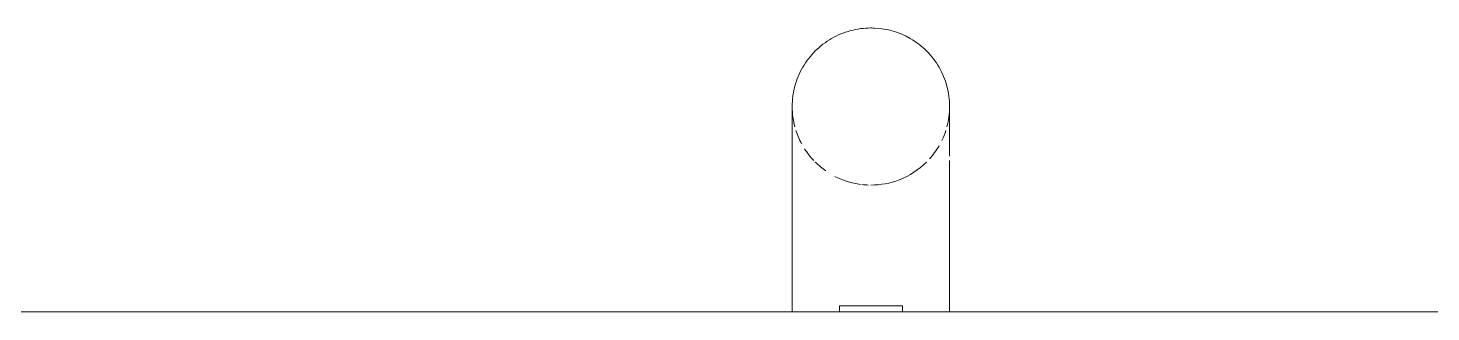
# Model space of a CAD drawing. Header units: millimetres. Extents: x -4000 to 187956, y -58990 to 162485.
# Drawn here: x 2271.3 to 2716.9, y 24699.7 to 24790.1 of the extents above; entities that cross this region are included whole.
import ezdxf

# ---------------------------------------------------------------- set-up
doc = ezdxf.new("R2010")
doc.units = ezdxf.units.MM
doc.layers.add('A-WALL', color=113, linetype='Continuous', lineweight=13)
doc.layers.add('P-SANR-FIXT', color=6, linetype='Continuous', lineweight=9)

# ---------------------------------------------------------------- blocks, each defined once
blk = doc.blocks.new('C307 - C307-V813-0_000')
at = {"layer": 'P-SANR-FIXT', "color": 252}
for p, q in [((-25, -1), (-25, -23.85)), ((-10, -1), (-10, -2.97)), ((-10, -2.97), (7.07, -2.97)), ((-10, -2.97), (-9.66, -2.97)), ((-9.66, -2.97), (-8.66, -2.97)), ((-8.66, -2.97), (-7.07, -2.97)), ((7.07, -2.97), (10, -2.97)), ((7.07, -2.97), (10, -2.97)), ((10, -2.97), (10, -1)), ((25, -23.85), (25, -1)), ((-25, -66.34), (-25, -66.4)), ((-25, -66.4), (-25, -66.4))]:
    blk.add_line(p, q, dxfattribs=at)
at = {"layer": 'P-SANR-FIXT', "color": 253}
blk.add_line((-7.07, -2.97), (7.07, -2.97), dxfattribs=at)
at = {"layer": 'P-SANR-FIXT', "color": 252, "flags": 128}
for points in [[(-25, -23.85), (-25, -25.56), (-25, -27.25), (-25, -28.95), (-25, -30.63), (-25, -32.31), (-25, -33.97), (-25, -35.61), (-25, -37.24), (-25, -38.84), (-25, -40.42), (-25, -41.98), (-25, -43.5), (-25, -44.99), (-25, -46.45), (-25, -47.88), (-25, -49.26)], [(25, -43.91), (25, -42.39), (25, -40.84), (25, -39.27), (25, -37.67), (25, -36.05), (25, -34.41), (25, -32.76), (25, -31.09), (25, -29.4), (25, -27.71), (25, -26.01), (25, -24.31), (25, -23.85)], [(25, -46.84), (25, -45.39), (25, -44.06)], [(25, -66.4), (25, -66.36), (25, -66.26), (25, -66.09), (25, -65.86), (25, -65.55), (25, -65.18), (25, -64.74), (25, -64.24), (25, -63.67), (25, -63.04), (25, -62.35), (25, -61.59), (25, -60.78), (25, -59.9), (25, -58.97), (25, -57.98), (25, -56.94), (25, -55.84), (25, -54.69), (25, -53.5), (25, -52.25), (25, -50.96), (25, -49.63), (25, -48.25), (25, -46.84)], [(-25, -50.61), (-25, -51.91), (-25, -53.16), (-25, -54.37), (-25, -55.53), (-25, -56.65), (-25, -57.7), (-25, -58.71), (-25, -59.65), (-25, -60.54), (-25, -61.38), (-25, -62.15), (-25, -62.86), (-25, -63.51), (-25, -64.09), (-25, -64.61), (-25, -65.07), (-25, -65.46), (-25, -65.78), (-25, -66.04), (-25, -66.22), (-25, -66.34)]]:
    blk.add_lwpolyline(points, dxfattribs=at)
at = {"layer": 'P-SANR-FIXT', "color": 253}
for start, end in [(111.3043, 135), (90, 111.0229), (83.4448, 88.1638), (62.7602, 82.4063), (45, 55.1252), (138.134, 150), (32.6048, 43.422), (154.4494, 162.2637), (17.6531, 28.3794), (165, 172.3052), (7.9975, 15), (330, 345), (210, 225), (300, 315), (240, 267.3257), (270, 285)]:
    blk.add_arc((0, -66.4), 25, start, end, dxfattribs=at)
at = {"layer": 'P-SANR-FIXT', "color": 252}
for start, end in [(172.3052, 180), (180, 210), (345, 0), (0, 7.9975), (315, 330), (225, 240), (285, 300)]:
    blk.add_arc((0, -66.4), 25, start, end, dxfattribs=at)
at = {"layer": 'P-SANR-FIXT', "color": 254}
blk.add_arc((0, -66.4), 25, 267.3257, 270, dxfattribs=at)
blk = doc.blocks.new('CMF2_NHAXUONG_A_rvt-1-0_000')
at = {"layer": 'A-WALL', "color": 90, "lineweight": 15}
blk.add_line((2940, 24699.75), (2144.79, 24699.75), dxfattribs=at)
at = {"layer": 'A-WALL', "color": 35, "lineweight": 15}
for p, q in [((2144.79, 24699.75), (2514.08, 24699.75)), ((2564.04, 24699.75), (2940, 24699.75))]:
    blk.add_line(p, q, dxfattribs=at)
at = {"layer": 'A-WALL', "color": 53, "lineweight": 15}
for p, q in [((2515, 24699.75), (2517.39, 24699.75)), ((2517.56, 24699.75), (2521.37, 24699.75)), ((2521.58, 24699.75), (2526.54, 24699.75)), ((2526.8, 24699.75), (2531.97, 24699.75)), ((2546.11, 24699.75), (2551.54, 24699.75)), ((2551.76, 24699.75), (2556.72, 24699.75)), ((2556.89, 24699.75), (2563.09, 24699.75))]:
    blk.add_line(p, q, dxfattribs=at)
at = {"layer": 'A-WALL', "color": 31, "lineweight": 15}
for p, q in [((2534.04, 24699.75), (2535.64, 24699.75)), ((2536.46, 24699.75), (2538.17, 24699.75)), ((2541.63, 24699.75), (2543.23, 24699.75)), ((2544.04, 24699.75), (2545.42, 24699.75))]:
    blk.add_line(p, q, dxfattribs=at)
at = {"layer": 'P-SANR-FIXT', "color": 250, "lineweight": 9, "rotation": 180}
blk.add_blockref('C307 - C307-V813-0_000', (2539.04, 24698.75), dxfattribs=at)

msp = doc.modelspace()

# ---------------------------------------------------------------- block references
at = {"lineweight": 5}
msp.add_blockref('CMF2_NHAXUONG_A_rvt-1-0_000', (0, 0), dxfattribs=at)

doc.saveas('drawing.dxf')
